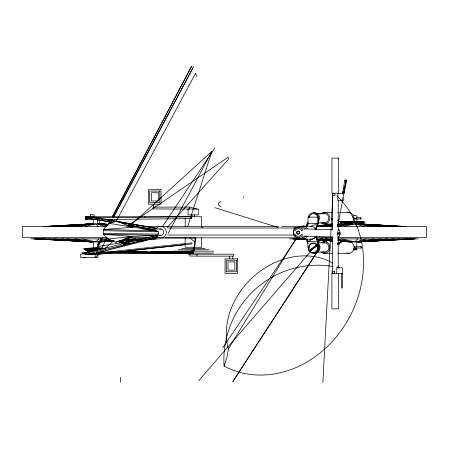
<?xml version="1.0" encoding="UTF-8"?>
<svg xmlns="http://www.w3.org/2000/svg" width="449" height="449" viewBox="0 0 449 449"><rect width="100%" height="100%" fill="white"/><g stroke="black" fill="none" stroke-linecap="round" stroke-linejoin="round"><path stroke-width="0.67" d="M105.964 219.494L191.313 218.607L191.291 216.912M332.378 273.609L332.383 236.808M316.264 236.073L316.236 237.381L317.825 241.596L317.825 248.05M316.405 229.518L316.433 228.204L317.931 223.591L317.931 217.136M322.853 382.632L332.866 194.423M112.233 222.423L85.664 217.844L85.832 216.44L157.077 228.171M120.192 240.243L120.085 241.169L119.137 241.04L119.137 242.376L124.839 243.886L123.812 243.886L119.137 241.04M118.525 241.029L121.062 241.253L121.168 240.333M124.233 224.264L124.345 223.333L127.28 223.596L156.763 228.642M121.062 241.253L122.695 241.399L122.802 240.479L120.865 240.305L120.759 241.225L125.327 242.376M155.663 229.445L155.769 228.513M96.675 252.697L193.424 253.062L195.208 237.757M195.932 237.757L194.192 250.879L191.762 250.879L190.612 251.704M342.604 193.62L344.776 180.06L346.785 180.262L343.85 193.816L342.604 193.62L343.193 190.909M343.732 193.62L343.732 200.293L337.828 200.293L337.828 193.62L343.704 193.794L345.87 180.24M343.85 193.816L346.022 180.262L346.785 180.262M332.872 263.165A71.29 58.37 -43.5 0 0 256.362 274.187A71.29 58.37 -43.5 0 0 228.401 348.851L226.874 357.556L224.073 366.075A103.074 88.257 -63.1 0 0 343.839 326.687A103.074 88.257 -63.1 0 0 336.756 195.702M337.901 225.656L342.604 200.293L342.604 197.622M343.485 189.551L343.777 188.193M123.946 243.801L124.435 242.292L129.402 241.366L129.424 242.752L123.632 244.183L123.621 243.487L124.839 243.886L123.946 243.801L119.288 240.967L124.435 242.292L124.491 243.672L127.589 243.981L157.335 236.668L157.088 235.287L156.286 235.444L156.533 236.825L157.745 236.825M187.704 226.436L211.889 151.375L131.995 224.04M95.94 248.606L96.4 247.304L95.918 248.606M307.094 226.217L308.031 223.591L308.031 217.136L318.15 217.136L318.15 223.591L316.433 228.204L314.53 228.187M307.554 225.314L308.25 223.591M123.812 243.886L124.468 242.286L119.434 241.057M315.883 228.187L315.933 229.501L315.883 228.187L317.931 223.591L310.248 226.492M306.616 226.464L308.031 223.591L318.15 223.591M99.24 241.697L97.607 244.795L99.218 241.697M100.868 238.599L99.891 240.456L100.845 238.599M112.289 216.912L191.566 66.368L112.267 216.918M97.231 248.359L102.473 238.47M110.336 223.63L111.318 221.778M111.975 220.538L112.626 219.303M113.939 216.833L192.896 67.85M211.889 151.375L168.094 233.508M101.665 238.801L97.747 245.917M109.921 223.349L110.577 222.115M111.24 220.88L111.896 219.645M113.221 217.17L193.755 66.385M101.485 248.6L106.795 238.716M116.083 221.419L195.697 73.153L196.617 76.549M96.131 248.785L96.776 247.64M97.624 244.868L99.324 241.893L113.883 241.085M85.181 254.6L85.905 253.427L86.006 253.736M228.401 348.851L296.722 237.442M316.663 252.4L232.762 381.672L317.168 252.215M323.145 242.409L326.58 237.123M324.038 241.674L326.715 237.572M162.14 227.02L214.79 148.052M222.71 347.852L297.036 237.768M310.467 251.726L198.935 380.387L198.935 380.842M318.268 242.724L322.859 237.431M98.668 238.89L95.985 241.893L82.638 238.89M357.69 238.89L355.007 241.893L341.661 238.89M108.927 223.361L103.326 229.518L103.326 234.294L108.018 239.003L115.864 242.308L132.5 236.438L156.482 235.321L158.368 234.114L158.368 231.836L156.505 230.887L108.927 223.361L117.234 221.211L132.5 227.256L131.108 227.418M338.063 234.204L337.715 233.413L338.125 232.784M315.602 236.831L314.44 237.992A6.466 6.14 -88.5 0 1 309.866 239.16M101.384 251.883L95.16 257.546L95.16 254.027M105.015 248.578L113.316 241.029M129.402 226.403L130.956 224.988M310.085 250.301L316.5 245.109L308.934 250.733L309.372 251.339L309.995 251.339A4.658 4.417 -90 0 0 317.533 248.05L318.15 248.05L318.15 241.596L316.236 237.381L315.075 237.358M309.995 251.339L316.943 245.721L316.242 244.756A4.658 4.417 -90 0 0 308.699 248.05L309.552 250.733L308.934 250.733M309.372 251.339L316.943 245.721L317.533 248.05M337.648 222.552L339.259 221.57M115.864 242.308L117.576 241.276M337.614 243.756L339.276 242.797L339.276 244.088L337.945 244.34M337.659 244.032L339.321 243.066L337.715 243.066M309.316 248.05L307.919 248.05L307.919 241.596L315.888 237.364L317.825 241.596M337.951 220.274L338.585 220.072M104.6 229.113L103.326 229.518L156.505 230.887M140.498 241.859L156.533 236.825L156.516 235.439L128.919 242.264M125.894 238.34L132.5 236.438L103.326 234.294L104.707 234.294M138.056 240.372L140.082 239.822M141.435 239.457L156.516 235.439M156.533 236.825L91.714 254.347L158.132 237.347M100.082 240.726L107.339 238.89M359.105 240.726L366.362 238.89M126.006 242.207L128.723 241.534M92.46 254.471L85.68 254.347L85.664 252.961L123.845 243.515M124.491 243.672L129.424 242.752M193.513 250.879L193.513 253.376L183.315 253.376L193.513 250.879L190.584 251.681M85.231 226.448L95.985 223.86L98.309 226.633M344.254 226.448L355.007 223.86L357.331 226.633M89.166 250.884L88.851 250.952L89.514 251.081M155.814 234.866A5.871 5.568 -90 0 0 156.336 235.731L157.139 235.573M156.353 235.804L157.156 235.646M293.769 228.036L300.364 226.762M301.683 226.504L303.659 226.122M110.359 239.643L98.101 241.893L113.159 240.423M373.467 238.89L357.123 241.893L387.919 238.89M78.704 226.498L93.353 223.86L93.381 219.095M337.727 226.498L352.375 223.86L337.833 225.308M97.321 246.546L122.184 242.662M124.951 242.236L140.15 239.861M89.205 252.467L84.541 252.686L84.541 253.427L85.871 253.258M72.003 226.515L93.796 223.86L60.71 226.537M331.025 226.515L332.389 226.347M337.839 225.684L352.819 223.86L337.654 225.089M99.729 241.641L111.475 240.226M358.751 241.641L381.549 238.89M114.007 252.523L96.614 254.448L96.602 252.776M120.27 251.833L184.977 244.671M85.68 253.197L85.68 254.347L96.614 254.325L112.553 252.579M116.712 252.125L191.936 243.902L191.818 242.847L96.501 253.27L96.614 254.325M108.018 239.003L132.5 236.438L131.114 236.477M66.351 226.543L93.353 223.86M325.373 226.543L332.299 225.858M123.424 239.424L128.897 238.89M100.554 252.001L101.597 251.867L100.935 251.737M99.106 252.871L97.063 252.983M94.453 253.606L85.68 254.347L85.68 253.236M319.733 226.537L332.142 225.533M97.657 241.893L112.929 240.692M122.65 239.929L135.839 238.89M84.541 253.427L85.927 253.315M356.68 241.893L394.862 238.89M126.551 225.493L132.5 227.256L103.326 229.518L104.707 229.518M56.26 226.521L91.871 223.86L48.582 226.537M317.376 226.363L332.737 225.218M337.626 224.854L350.894 223.86L337.626 224.68M113.401 240.894L99.583 241.893L114.102 241.029M122.386 240.243L141.042 238.89M400.065 238.89L358.605 241.893L409.067 238.89M92.163 216.749L87.488 217.075L85.664 216.777L85.664 217.844L112.469 222.255M51.596 226.543L92.124 223.86L45.927 226.532M337.867 224.741L351.146 223.86L337.85 224.629M316.904 226.128L332.277 225.106M405.385 238.89L358.347 241.893L412.412 238.89M317.376 225.931L332.737 224.983M304.95 226.532L306.353 226.448M317.55 225.802L332.249 224.955M122.397 240.535L142.44 239.345M44.675 226.504L91.422 223.86L108.355 224.332L100.032 223.86M303.698 226.504L306.487 226.347M316.955 225.752L332.305 224.887M337.884 224.567L350.445 223.86L359.054 223.86L405.537 226.504M43.48 226.521L91.422 223.86M302.503 226.521L306.673 226.285M317.095 225.707L332.378 224.859M337.94 224.551L350.445 223.86M122.201 240.625L140.223 239.626M151.313 239.008L153.39 238.89M89.895 250.817L90.984 250.755M90.99 251.737L88.975 252.001M96.602 252.899L97.293 252.838L96.776 252.781M114.024 241.13L100.032 241.893L91.422 241.893L33.54 238.89M122.42 240.675L140.604 239.687M149.001 239.233L155.292 238.89M113.962 241.152L99.953 241.893M122.313 240.709L140.419 239.744M149.472 239.261L156.437 238.89M350.445 241.893L359.054 241.893L415.46 238.89M359.054 241.893L414.32 238.89M183.36 253.376L193.513 252.736M183.315 253.376L193.513 252.843M92.365 251.109L88.851 251.356L89.514 251.479M340.673 223.018L364.829 222.199L340.763 221.84L364.829 222.199L341.229 222.586M100.593 252.478L106.2 252.4M125.125 252.119L146.149 251.805M155.96 251.659L173.482 251.401M148.636 226.975L91.978 216.715L85.664 216.777L85.68 219.707L87.521 219.679M337.906 224.242L341.251 224.197L341.251 221.57L338.625 221.57L338.669 220.274L337.614 220.274M88.896 252.506L84.653 252.568L87.005 252.568M100.043 252.36L106.385 252.271M121.735 252.069L146.267 251.737M151.818 251.665L173.555 251.373M98.898 252.192L193.424 251.131M86.124 217.838L85.664 217.844L87.067 217.827M96.176 217.731L191.291 216.749L191.313 218.607M85.664 217.844L86.932 217.827M85.68 219.707L96.872 219.589M340.808 221.75L363.808 221.593M148.737 230.09L155 230.045L148.131 230.028M96.922 253.388L99.021 253.376M105.313 253.354L188.513 253.073L180.144 253.012M221.323 201.887L220.397 201.887A2.352 2.228 0 0 0 220.397 206.31L221.323 206.31M189.551 207.101L153.103 207.101L153.103 208.942L189.551 209.038L189.551 207.101L196.785 209.038M323.606 212.405L332.591 212.405M337.985 212.405L349.019 212.405M316.899 213.567L324.913 213.567M318.986 213.915L321.052 213.915M87.044 216.749L201.668 216.749L201.668 227.155M96.092 217.731L96.574 217.731M356.573 217.754L361.013 217.754L361.013 218.994L353.481 218.994M331.351 219.011L332.675 219.011M318.234 222.884L324.913 222.884M323.606 224.045L332.586 224.045M337.985 224.045L348.345 224.045M337.783 224.197L341.251 224.197M106.918 226.459L22.45 226.459L22.45 237.47L107.103 237.47M128.846 226.459L136.384 226.459M143.893 226.459L279.048 226.459M281.472 226.459L306.471 226.459M316.719 226.459L332.692 226.459M337.553 226.459L426.55 226.459L426.55 237.47L337.62 237.47M296.413 228.036L168.594 228.036L167.241 227.503L228.305 159.423L228.305 157.06L128.392 225.353L128.521 223.95L128.521 225.336M141.89 229.001L161.146 229.001M167.494 235.023L293.534 235.023M152.149 235.315L161.146 235.315M128.442 237.47L149.354 237.47M156.662 237.47L159.35 237.47M316.04 237.47L332.776 237.47M299.708 237.813L165.08 237.807A5.18 1.291 -90 0 0 165.412 237.689M160.024 237.981L195.848 237.981M30.627 238.89L108.72 238.89M124.311 238.89L143.225 238.89M150.808 238.89L159.35 238.89M289.65 238.89L305.269 238.89M316.489 238.89L332.776 238.89M337.62 238.89L418.373 238.89M337.861 240.17L341.145 240.17L341.145 242.797L338.041 242.797L338.973 243.066M306.718 239.149L307.919 241.596L318.15 241.596M119.137 242.376L120.169 242.376M317.892 242.78L325.014 242.78M337.861 244.088L339.276 244.088M347.863 241.613A5.871 5.568 -90 0 1 354.109 246.669L361.322 246.669L361.322 248.016L353.829 248.016L353.829 249.824M318.15 246.821L317.825 246.821C317.387 240.799 307.879 242.185 308.991 248.05M91.652 248.016L99.796 248.016M181.699 248.342L205.148 248.342M178.146 249.745L208.701 249.745M353.419 249.824L356.798 249.824M191.762 250.879L193.513 250.957M173.185 251.131L213.662 251.131M317.729 252.091L325.014 252.091M81.836 252.568L87.583 252.568M85.664 252.961L87.005 252.961M173.185 253.062L213.662 253.062M183.36 253.264L193.513 253.264M323.707 253.253L332.754 253.253M337.581 253.253L349.316 253.253M81.836 253.427L86.186 253.427M86.197 254.027L80.68 254.027L80.68 257.546L97.848 257.546L97.848 254.027L88.953 254.027M188.305 254.213L233.491 254.213L233.491 256.143L197.044 256.143L197.044 254.213M197.044 256.053L189.804 256.053L189.804 254.213M342.34 273.609L331.923 273.609L331.923 308.906L338.675 308.906L338.675 273.609M96.922 252.619L99.016 252.63M109.505 252.68L173.819 252.978M340.875 222.036L364.829 222.199M98.774 252.287L193.424 253.062L193.384 251.131M103.326 233.531L158.368 234.114M96.524 252.68L98.881 252.748M92.539 254.448L85.68 254.347L125.877 244.408L123.632 244.183M303.008 239.059L311.471 239.199M103.326 234.294L156.482 235.321M103.326 230.685L158.368 231.836L154.467 230.578M302.508 228.895L332.591 229.641M294.555 236.022L295.953 236.056M302.25 236.213L332.333 236.965M303.328 226.094L311.791 226.386M292.563 238.89L307.206 239.654M316.972 240.159L332.311 240.95M340.679 241.388L348.351 241.781L341.335 241.41M293.708 238.89L307.015 239.598M317.522 240.153L332.232 240.928M34.68 238.89L91.422 241.893M295.61 238.89L306.757 239.502M317.213 240.069L332.541 240.905M340.903 241.36L350.658 241.893L340.914 241.281M36.588 238.89L91.635 241.893L43.615 238.89M128.476 225.477L133.331 225.752M143.736 226.347L146.514 226.504M359.054 223.86L405.037 226.532M128.599 225.516L133.471 225.802M143.921 226.408L146.015 226.532M298.955 238.89L306.572 239.334M316.96 239.934L332.193 240.81M341.195 241.332L350.198 241.854L341.195 241.214M39.933 238.89L91.871 241.893L48.935 238.89M403.084 226.515L358.347 223.86L397.416 226.526M108.411 224.399L99.324 223.86L108.394 224.478M128.683 225.6L133.578 225.892M400.435 226.521L358.605 223.86L392.757 226.504M108.647 224.438L99.583 223.86L108.647 224.562M128.863 225.724L133.746 226.032M302.637 238.89L305.421 239.064M316.556 239.76L332.563 240.759M128.627 225.858L133.51 226.189M316.96 239.519L332.193 240.585M87.168 216.856L90.642 217.103M128.857 226.128L133.735 226.504M316.618 239.16L332.524 240.395M340.825 241.034L351.887 241.893L340.898 240.597M54.138 238.89L92.864 241.893L67.451 238.89M388.306 226.521L356.68 223.86L377.02 226.481M107.968 224.725L97.657 223.86L107.827 225.174M123.38 223.086L125.338 223.26L117.846 221.963M127.129 225.241L129.374 225.443L129.497 224.034L120.018 222.586M119.277 241.029L120.259 241.113M320.103 238.89L332.462 240.041M340.701 240.804L352.375 241.893M61.081 238.89L93.353 241.893L75.533 238.89M382.666 226.521L357.123 223.86L370.874 226.554M107.766 224.865L98.101 223.86L107.036 225.611M131.13 227.11L132.5 227.256M326.474 238.89L332.653 239.62M338.148 240.271L339.523 240.434M121.062 241.186L122.695 241.399M344.776 180.06L346.022 180.262M108.108 220.47L109.483 220.695M130.103 224.09L131.473 224.32M132.848 224.545L134.223 224.769M135.598 225L136.973 225.224M138.348 225.449L139.723 225.679M337.979 239.469L350.315 241.545M85.832 216.44L115.803 221.615M120.383 222.569L128.229 223.922M128.476 225.23L151.537 229.209M128.902 225.174L149.444 228.816M150.017 227.222L151.392 227.475M154.838 228.098L156.213 228.345M359.144 225.117L364.465 226.554M100.121 225.117L105.442 226.554M214.987 207.713L277.673 227.329M121.32 242.746L123.043 243.302M191.762 250.957L192.178 251.204M120.753 241.399L122.504 242.466M189.994 237.936L194.658 241.899M315.456 236.971L315.888 237.364M156.336 235.731L157.363 236.814A5.871 5.568 -90 0 0 165.17 235.731A5.871 5.568 -90 0 0 164.143 227.503A5.871 5.568 -90 0 0 156.336 228.586M297.098 233.25L297.193 233.424A1.504 1.42 74.1 0 0 299.461 233.469L299.73 232.363A1.504 1.42 74.1 0 0 296.991 231.937L297.002 233.082M318.122 243.886L318.841 245.205A5.831 5.528 90 0 1 315.164 253.068A5.831 5.528 90 0 1 308.255 248.196L308.255 248.05M307.127 239.16L308.25 241.596M306.981 239.16L307.919 241.596M85.125 257.546L85.226 257.855L83.368 257.76M99.257 219.752L99.818 223.86M128.571 242.662L128.543 237.813M144.915 216.749L144.915 217.232M93.875 253.707L93.88 254.347M361.007 246.669L361.007 248.016M360.715 217.754L360.715 218.994M356.899 219.095L356.899 223.86M356.809 241.893L356.77 249.824M355.883 248.016L355.883 249.824M355.4 248.016L355.4 249.824M354.873 248.016L354.873 249.824M354.334 248.016L354.334 249.824M354.109 246.669L354.109 248.202A5.871 5.568 -90 0 1 346.914 253.034M353.812 217.456L353.812 218.994A5.871 5.568 -90 0 1 346.617 223.827M341.335 273.609L341.335 287.955L342.34 287.955L342.34 267.857L336.756 267.857L336.756 273.609M340.903 221.57L340.903 224.197M340.797 240.17L340.797 242.797M338.22 200.192L338.22 230.258M338.22 236.55L338.22 268.014M332.378 193.205L332.383 229.888M243.235 196.819L243.235 197.79M232.885 256.143L232.885 258.843M229.675 256.143L229.675 258.843M201.668 237.555L201.668 247.264L185.184 247.264L185.184 237.555M194.445 214.717L194.445 216.749M191.964 214.717L191.964 216.749M185.184 218.135L185.184 226.459M153.367 204.239L153.367 207.101M120.489 377.385L120.489 382.183M97.5 219.774L97.5 223.86M93.667 241.893L93.667 248.016M85.905 253.427L84.227 253.427M322.73 243.094A4.698 4.456 -90 0 1 328.887 247.433A4.698 4.456 -90 0 1 322.73 251.777M347.565 212.405A5.871 5.568 -90 0 1 353.436 215.98M320.945 213.567A5.871 5.568 90 0 1 328.438 214.257A5.871 5.568 90 0 1 328.438 222.193A5.871 5.568 90 0 1 320.945 222.884M309.019 217.613A4.698 4.456 -90 0 1 317.853 217.613M318.004 246.843A4.658 4.417 -90 0 1 318.15 248.05A4.698 4.456 90 0 1 317.269 250.295M316.859 244.756A4.658 4.417 -90 0 1 317.561 245.721M318.15 248.05A4.658 4.417 90 0 1 312.594 252.546M321.041 242.78A5.871 5.568 -90 0 1 328.539 243.47A5.871 5.568 -90 0 1 328.539 251.401A5.871 5.568 -90 0 1 321.041 252.091M308.272 217.507A5.489 5.203 -90 0 1 314.783 212.921A5.489 5.203 -90 0 1 318.246 220.324M294.976 230.87A3.918 3.727 -88.5 0 1 301.851 231.044M301.779 234.041A3.918 3.727 -88.5 0 1 294.898 233.873M298.265 231.342A1.123 1.066 -88.5 0 1 298.546 231.347M302.761 234.496A5.051 4.799 -88.5 0 1 295.358 236.387A5.051 4.799 -88.5 0 1 295.56 228.378A5.051 4.799 -88.5 0 1 302.856 230.634M300.656 227.851A5.051 4.799 -88.5 0 1 305.393 228.625M306.106 235.725A5.051 4.799 -88.5 0 1 301.627 237.549M294.858 235.938A3.665 1.145 -88.6 0 1 293.539 232.689A3.665 1.145 -88.6 0 1 294.813 228.704M339.893 232.661A3.665 1.145 -88.6 0 0 338.737 229.809A3.665 1.145 -88.6 0 0 337.614 233.306L337.62 234.26A3.665 1.145 -88.6 0 0 338.776 237.106A3.665 1.145 -88.6 0 0 339.893 233.609M322.629 213.887A4.698 4.456 -90 0 1 328.786 218.225A4.698 4.456 -90 0 1 322.629 222.564M339.77 233.817A0.949 0.297 -88.6 0 1 339.287 234.165A0.949 0.297 -88.6 0 1 339.382 232.627A0.949 0.297 -88.6 0 1 339.798 233.328M318.234 243.139A5.831 5.528 -90 0 1 318.734 251.182A5.831 5.528 -90 0 1 311.135 252.057M313.632 212.781A5.489 5.203 -90 0 1 318.818 215.481A5.489 5.203 -90 0 1 318.442 221.565M201.461 226.734A5.871 5.568 -90 0 1 202.718 227.503M159.597 229.22A3.182 3.02 -90 0 1 163.767 232.161A3.182 3.02 -90 0 1 159.597 235.096M326.406 223.782A2.559 0.662 -90 0 1 325.744 223.798M326.165 241.882A2.559 0.662 -90 0 1 326.827 241.865M310.186 226.347A6.466 6.14 -88.5 0 1 315.799 228.962M297.889 228.03A6.539 6.213 -88.5 0 1 307.385 228.698M307.183 236.662A6.539 6.213 -88.5 0 1 298.445 237.65M89.615 251.165A7.493 0.309 -0.5 0 1 88.52 251.109M87.74 250.957A7.493 0.309 -0.5 0 1 95.014 250.609M86.938 250.716A9.255 0.382 -0.5 0 1 88.223 250.289A9.255 0.382 -0.5 0 1 98.14 250.099M86.141 250.009A9.255 0.382 -0.5 0 1 98.135 249.476M85.703 249.711A10.63 0.438 -0.5 0 1 88.874 249.144A10.63 0.438 -0.5 0 1 102.512 249.066M85.697 249.313A10.63 0.438 -0.5 0 1 88.868 248.74A10.63 0.438 -0.5 0 1 102.512 248.667M307.93 243.605A18.836 14.104 -90 0 1 306.184 239.121M306.184 226.358A18.836 14.104 -90 0 1 307.93 221.868M85.114 248.544A10.63 0.438 -0.5 0 1 97.214 248.157A10.63 0.438 -0.5 0 1 105.812 248.544M102.563 251.199A7.493 0.309 -0.5 0 1 102.327 251.361M89.62 251.569A7.493 0.309 -0.5 0 1 88.346 251.249A7.493 0.309 -0.5 0 1 95.02 251.013M87.701 251.131A8.408 0.348 -0.5 0 1 88.52 250.761A8.408 0.348 -0.5 0 1 96.81 250.564M103.455 250.783A8.408 0.348 -0.5 0 1 103.612 250.873M85.394 249.605A10.018 0.41 -0.5 0 1 89.329 249.156A10.018 0.41 -0.5 0 1 100.166 249.043M85.389 249.201A10.018 0.41 -0.5 0 1 85.697 248.987M88.924 250.761A8.408 0.348 -0.5 0 1 87.695 250.694M86.82 250.525A8.408 0.348 -0.5 0 1 96.81 250.127M84.025 248.785A11.41 0.471 -0.5 0 1 91.473 248.19A11.41 0.471 -0.5 0 1 105.403 248.314M85.001 249.335A11.41 0.471 -0.5 0 1 88.812 248.701A11.41 0.471 -0.5 0 1 103.736 248.662M88.515 250.671A7.493 0.309 -0.5 0 1 88.964 250.362M86.253 250.115A10.018 0.41 -0.5 0 1 88.324 249.616A10.018 0.41 -0.5 0 1 100.172 249.464M224.073 366.075A94.29 93.1 -75.8 0 1 332.76 266.459M336.851 267.239A94.29 93.1 -75.8 0 1 339.551 267.857A71.29 58.37 -43.5 0 0 337.968 266.588M338.148 233.424C338.557 236.056 338.81 231.033 338.148 233.424M90.636 214.381L90.311 216.025L93.998 216.749L94.318 215.105L90.636 214.381M353.481 215.245L352.998 217.731L356.68 218.455L357.168 215.969L353.481 215.245M109.679 221.873L108.046 224.966L109.657 221.873M326.676 241.613L326.322 241.618L326.67 241.618M338.641 158.087L331.957 158.087L331.957 193.205L338.641 193.205L338.641 158.087M161.023 189.674L148.462 189.674L148.462 204.239L161.023 204.239L161.023 189.674M159.771 191.083L149.685 191.083L149.685 202.606L159.771 202.606L159.771 191.083M158.301 192.75L151.425 192.75L151.425 200.972L158.301 200.972L158.301 192.75M334.887 193.48L332.608 193.48L332.608 195.758L334.887 195.758L334.887 193.48M198.284 209.038L188.052 209.038L188.052 214.908L198.284 214.908L198.284 209.038M237.616 258.843L225.056 258.843L225.056 273.413L237.616 273.413L237.616 258.843M236.365 260.252L226.285 260.252L226.285 271.774L236.365 271.774L236.365 260.252M234.894 261.924L228.019 261.924L228.019 270.146L234.894 270.146L234.894 261.924M334.376 271.258L332.097 271.258L332.097 273.536L334.376 273.536L334.376 271.258M340.073 234.041A0.949 0.297 -88.6 0 0 339.904 232.531A0.949 0.297 -88.6 0 0 339.567 233.839A0.949 0.297 -88.6 0 0 340.073 234.041M296.738 232.004A1.504 1.42 74.1 0 0 298.265 234.092A1.504 1.42 74.1 0 0 299.191 231.718A1.504 1.42 74.1 0 0 296.738 232.004"/></g></svg>
